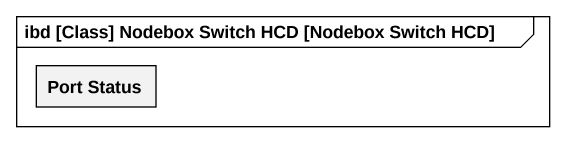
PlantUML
@startuml
mainframe ibd [Class] Nodebox Switch HCD [Nodebox Switch HCD]
rectangle "Port Status" as Port_Status
@enduml
